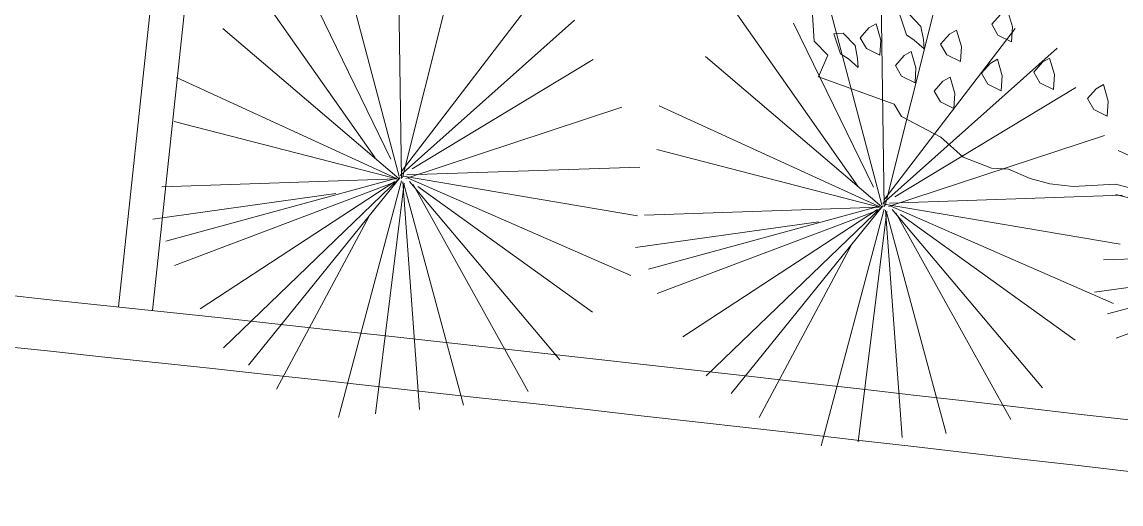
# Model space of a CAD drawing. Header units: metres. Extents: x 12093 to 20303, y 514 to 1412.
# Drawn here: x 19674.343 to 19677.558, y 701.949 to 703.36 of the extents above; entities that cross this region are included whole.
import ezdxf

# ---------------------------------------------------------------- set-up
doc = ezdxf.new("R2010")
doc.units = ezdxf.units.M
doc.layers.get('0').update_dxf_attribs({"lineweight": 13})
for name, color, linetype, lineweight in [('AMBI-GRASS', 104, 'Continuous', 20), ('grass', 64, 'Continuous', 13), ('Layer2', 43, 'Continuous', 20), ('MANZANAS-ORIGINALES', 147, 'Continuous', 9)]:
    doc.layers.add(name, color=color, linetype=linetype, lineweight=lineweight)

# ---------------------------------------------------------------- blocks, each defined once
blk = doc.blocks.new('ghgfghgh')
at = {"layer": 'grass'}
for p, q in [((20000.6956, 662.8695), (20000.6921, 662.928)), ((20000.8661, 662.8809), (20000.8536, 662.9179)), ((20000.8707, 662.919), (20000.8927, 662.8962)), ((20001.0393, 662.9188), (20001.0232, 662.9006)), ((20001.0613, 662.896), (20001.0526, 662.9264)), ((20000.7965, 662.8939), (20000.7804, 662.8757)), ((20000.8098, 662.9016), (20000.7965, 662.8939)), ((20000.8185, 662.8711), (20000.8098, 662.9016)), ((20000.8927, 662.8962), (20000.8976, 662.8724)), ((20001.0232, 662.9006), (20001.0347, 662.8807)), ((20001.0595, 662.8684), (20001.0613, 662.896)), ((20000.7318, 662.8831), (20000.749, 662.8841)), ((20000.7444, 662.846), (20000.7318, 662.8831)), ((20000.749, 662.8841), (20000.771, 662.8614)), ((20000.7804, 662.8757), (20000.7919, 662.8558)), ((20000.8804, 662.8714), (20000.8661, 662.8809)), ((20000.8976, 662.8724), (20000.8986, 662.8553)), ((20000.9451, 662.8822), (20000.929, 662.864)), ((20000.9584, 662.8898), (20000.9451, 662.8822)), ((20000.9672, 662.8594), (20000.9584, 662.8898)), ((20001.0347, 662.8807), (20001.0595, 662.8684)), ((20000.7207, 662.8437), (20000.6956, 662.8695)), ((20000.771, 662.8614), (20000.7758, 662.8376)), ((20000.7919, 662.8558), (20000.8168, 662.8435)), ((20000.8168, 662.8435), (20000.8185, 662.8711)), ((20000.8986, 662.8553), (20000.8804, 662.8714)), ((20000.929, 662.864), (20000.9406, 662.844)), ((20000.9654, 662.8318), (20000.9672, 662.8594)), ((20000.7035, 662.8035), (20000.7207, 662.8437)), ((20000.7587, 662.8366), (20000.7444, 662.846)), ((20000.7769, 662.8205), (20000.7587, 662.8366)), ((20000.7758, 662.8376), (20000.7769, 662.8205)), ((20000.8615, 662.8427), (20000.8454, 662.8246)), ((20000.8748, 662.8504), (20000.8615, 662.8427)), ((20000.8835, 662.82), (20000.8748, 662.8504)), ((20000.9406, 662.844), (20000.9654, 662.8318)), ((20001.0339, 662.8359), (20001.0206, 662.8282)), ((20001.0426, 662.8055), (20001.0339, 662.8359)), ((20001.1301, 662.8382), (20001.1168, 662.8305)), ((20001.1388, 662.8078), (20001.1301, 662.8382)), ((20000.8454, 662.8246), (20000.8569, 662.8046)), ((20000.8817, 662.7924), (20000.8835, 662.82)), ((20001.0206, 662.8282), (20001.0045, 662.81)), ((20001.1168, 662.8305), (20001.1007, 662.8124)), ((20001.1007, 662.8124), (20001.1122, 662.7924)), ((20000.8435, 662.7532), (20000.7035, 662.8035)), ((20000.8569, 662.8046), (20000.8817, 662.7924)), ((20000.9332, 662.7954), (20000.917, 662.7773)), ((20000.9465, 662.8031), (20000.9332, 662.7954)), ((20000.9552, 662.7727), (20000.9465, 662.8031)), ((20001.0045, 662.81), (20001.016, 662.7901)), ((20001.0408, 662.7778), (20001.0426, 662.8055)), ((20001.1122, 662.7924), (20001.137, 662.7802)), ((20001.137, 662.7802), (20001.1388, 662.8078)), ((20000.917, 662.7773), (20000.9286, 662.7573)), ((20000.9534, 662.7451), (20000.9552, 662.7727)), ((20001.016, 662.7901), (20001.0408, 662.7778)), ((20001.216, 662.7815), (20001.1999, 662.7633)), ((20001.2293, 662.7891), (20001.216, 662.7815)), ((20001.2381, 662.7587), (20001.2293, 662.7891)), ((20000.8566, 662.7305), (20000.8435, 662.7532)), ((20000.9286, 662.7573), (20000.9534, 662.7451)), ((20001.1999, 662.7633), (20001.2115, 662.7434)), ((20001.2363, 662.7311), (20001.2381, 662.7587)), ((20000.9294, 662.6918), (20000.8566, 662.7305)), ((20001.2115, 662.7434), (20001.2363, 662.7311)), ((20000.9707, 662.6552), (20000.9294, 662.6918)), ((20001.0228, 662.6348), (20000.9707, 662.6552)), ((20001.0542, 662.6328), (20001.0228, 662.6348)), ((20001.0944, 662.6156), (20001.0542, 662.6328)), ((20001.1302, 662.606), (20001.0944, 662.6156)), ((20001.1736, 662.6008), (20001.1302, 662.606)), ((20001.2515, 662.6055), (20001.1736, 662.6008)), ((20001.3351, 662.5831), (20001.2515, 662.6055))]:
    blk.add_line(p, q, dxfattribs=at)
blk = doc.blocks.new('Arbust11')
for p, q in [((0.0378, 0.4871), (-0.0937, 0.9403)), ((0.0408, 0.4825), (0.0377, 0.9348)), ((0.0408, 0.5449), (0.1405, 0.941)), ((-0.1618, 0.888), (0.0377, 0.4856)), ((0.0439, 0.4856), (0.3088, 0.8724)), ((0.0595, 0.5199), (0.1997, 0.8474)), ((0.0377, 0.4856), (-0.274, 0.8225)), ((-0.0621, 0.5573), (-0.3332, 0.7944)), ((0.0439, 0.4794), (0.3805, 0.7788)), ((-0.3488, 0.7476), (0.0408, 0.4856)), ((0.0283, 0.4856), (-0.3738, 0.7039)), ((0.047, 0.4794), (0.4366, 0.6759)), ((0.0314, 0.4856), (-0.4049, 0.6104)), ((-0.433, 0.5262), (0.0439, 0.4825)), ((0.0533, 0.4887), (0.474, 0.5137)), ((0.0439, 0.4825), (-0.4267, 0.4669)), ((-0.0527, 0.4794), (-0.4267, 0.3952)), ((0.0408, 0.4762), (-0.3893, 0.2673)), ((0.0408, 0.4731), (-0.274, 0.1581)), ((0.047, 0.4856), (0.499, 0.4263)), ((0.0501, 0.4794), (0.2901, 0.0832)), ((0.0501, 0.4731), (0.4304, 0.2454)), ((0.0564, 0.4762), (0.3649, 0.1425)), ((0.072, 0.4762), (0.4647, 0.3484)), ((0.0408, 0.47), (-0.3364, 0.2174)), ((0.0377, 0.4669), (-0.2117, 0.0988)), ((0.0501, 0.4544), (-0.1088, 0.0209)), ((0.0501, 0.4638), (-0.0215, 0.0146)), ((0.0533, 0.47), (0.1935, 0.0177)), ((0.0533, 0.4451), (0.0907, 0.0271))]:
    blk.add_line(p, q)

msp = doc.modelspace()

# ---------------------------------------------------------------- linework, layer by layer
at = {"layer": 'Layer2'}
for p, q in [((19675.6457, 712.0812), (19674.6249, 702.5256)), ((19675.3457, 708.3319), (19674.7243, 702.5149))]:
    msp.add_line(p, q, dxfattribs=at)
at = {"layer": 'MANZANAS-ORIGINALES'}
for centre, radius, start, end in [((19642.9403, 405.9341), 304.279, 76.754672, 83.883439), ((19642.9585, 406.0744), 303.9876, 76.751542, 83.884028), ((19642.9407, 405.9377), 298.2754, 76.737765, 84.549861), ((19642.9403, 405.9341), 298.129, 76.737405, 84.549838)]:
    msp.add_arc(centre, radius, start, end, dxfattribs=at)

# ---------------------------------------------------------------- block references
at = {"layer": 'AMBI-GRASS', "ltscale": 0.05, "xscale": 1.499999999998325, "yscale": 1.499999999998325, "zscale": 1.499999999998325, "rotation": 49.16166176348414}
for p in [(19676.0384, 703.6675), (19675.9539, 702.3812), (19677.3662, 702.2988), (19678.7092, 702.1675)]:
    msp.add_blockref('Arbust11', p, dxfattribs=at)
at = {"layer": 'Defpoints', "lineweight": 20, "xscale": 1.586003757394792, "yscale": 1.586003757394792, "zscale": 1.586003757394792}
msp.add_blockref('ghgfghgh', (-12044.5179, -348.0094), dxfattribs=at)

doc.saveas('drawing.dxf')
